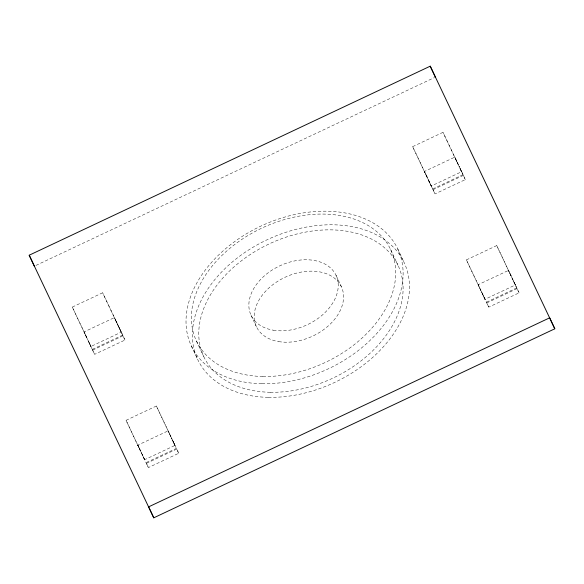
<?xml version="1.0" encoding="UTF-8"?>
<svg xmlns="http://www.w3.org/2000/svg" width="584" height="584" viewBox="0 0 584 584"><rect width="100%" height="100%" fill="white"/><g stroke="black" fill="none" stroke-linecap="round" stroke-linejoin="round"><path stroke-width="0.44" stroke-dasharray="2.92 2.19" d="M35.982 265.399L434.54 77.526M72.306 307.082L102.645 292.781L122.72 335.085L124.961 340.056L94.63 354.357L72.306 307.082L94.63 354.357M412.669 146.642L443.008 132.342L463.083 174.638L465.331 179.609L434.992 193.91L412.669 146.642L434.992 193.91M86.644 337.464L84.045 331.909L114.384 317.608L115.347 319.63M427.006 177.018L424.415 171.47L454.746 157.169L458.126 164.287M89.242 342.969L90.914 346.465L121.246 332.172L118.654 326.617M426.079 174.966L431.277 186.026L461.608 171.725L459.017 166.177M92.382 349.378L122.72 335.085M432.744 188.939L463.083 174.638M92.615 350.152L122.947 335.851L124.961 340.056M432.978 189.705L463.309 175.412L465.331 179.609M126.049 420.319L156.388 406.019L178.711 453.293L148.373 467.594L126.049 420.319L144.657 459.71L174.988 445.409L171.506 437.971M466.412 259.88L496.75 245.579L519.074 292.854L488.735 307.155L466.412 259.88L485.26 299.862M140.386 450.702L137.795 445.154L168.126 430.853L169.097 432.868M480.749 290.263L478.157 284.707L508.489 270.414L509.46 272.429M484.048 297.249L485.019 299.271L515.351 284.97L512.759 279.415M516.825 287.875L486.494 302.176L488.735 307.155M146.358 463.389L176.697 449.089M486.72 302.95L517.059 288.649L519.074 292.854M461.608 171.725L459.119 166.491M515.351 284.97L513.686 281.466M424.415 171.47L425.378 173.484M478.157 284.707L479.121 286.729M121.246 332.172L116.055 321.112M174.988 445.409L174.025 443.395M84.045 331.909L85.016 333.931M137.795 445.154L140.284 450.395M144.657 459.71L143.686 457.695M463.309 175.412L443.008 132.342M517.059 288.649L512.037 278.028M122.947 335.851L102.645 292.781M496.75 245.579L512.861 279.729M510.161 273.911L510.985 275.648M481.537 291.825L485.019 299.271M482.53 294.029L483.348 295.767M156.388 406.019L175.229 446.001M172.499 440.168L173.324 441.913M141.277 452.593L144.898 460.301M85.717 335.413L86.541 337.151M511.088 275.962L508.489 270.414M457.345 162.717L454.746 157.169M428.678 180.478L431.277 186.026M170.725 436.401L168.126 430.853M116.975 323.164L114.384 317.608M88.315 340.917L90.914 346.465M397.704 248.864L404.077 262.45M390.616 249.529L398.003 265.311M336.012 275.268L341.348 286.664M251.069 315.309L256.412 326.704M196.465 341.049L203.86 356.831M191.428 346.1L197.793 359.686M178.711 453.293L176.463 448.322L146.124 462.623L148.373 467.594M261.997 383.754A114.026 78.92 -25.1 0 0 400.529 256.084A114.026 78.92 -25.1 0 0 221.175 252.602A114.026 78.92 -25.1 0 0 261.997 383.754M268.363 397.346A114.026 78.92 -25.1 0 0 406.895 269.677A114.026 78.92 -25.1 0 0 227.541 266.195A114.026 78.92 -25.1 0 0 268.363 397.346M270.275 392.273A107.317 74.278 -25.1 0 0 400.661 272.108A107.317 74.278 -25.1 0 0 231.863 268.83A107.317 74.278 -25.1 0 0 270.275 392.273M262.888 376.49A107.317 74.278 -25.1 0 0 393.266 256.325A107.317 74.278 -25.1 0 0 224.468 253.047A107.317 74.278 -25.1 0 0 262.888 376.49M273.363 330.201A46.954 32.5 -25.1 0 0 338.173 283.547A46.954 32.5 -25.1 0 0 269.093 272.108A46.954 32.5 -25.1 0 0 273.363 330.201M278.699 341.603A46.954 32.5 -25.1 0 0 343.509 294.949A46.954 32.5 -25.1 0 0 274.429 283.51A46.954 32.5 -25.1 0 0 278.699 341.603"/><path stroke-width="0.88" d="M29.2 255.215L430.233 66.175L554.8 328.785L153.767 517.826L29.2 255.215L34.332 266.18M554.8 328.785L549.668 317.82L148.628 506.861L153.767 517.826M430.233 66.175L435.372 77.139"/></g></svg>
